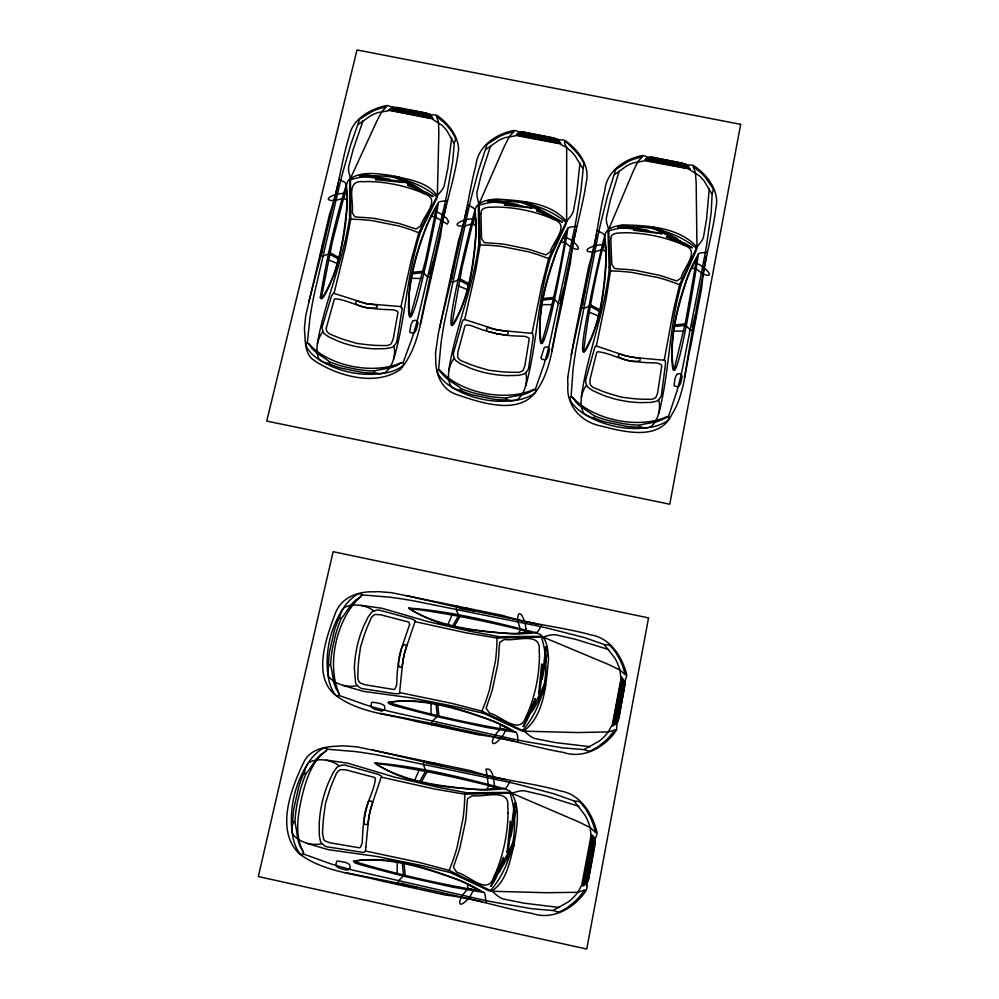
<?xml version="1.0" encoding="UTF-8"?>
<svg xmlns="http://www.w3.org/2000/svg" width="999" height="999" viewBox="0 0 999 999"><rect width="100%" height="100%" fill="white"/><g stroke="black" fill="none" stroke-linecap="round" stroke-linejoin="round"><path stroke-width="1.5" d="M582.679 168.319L574.85 155.507A52.398 49.451 3.5 0 0 570.054 150.412C564.385 146.865 560.576 134.89 571.216 146.89A77.373 73.164 2.6 0 1 575.349 151.024L580.069 156.718L583.616 162.912A3.759 3.534 6.1 0 1 583.803 163.749L583.666 165.472A23.651 22.228 4.9 0 1 583.416 166.658L580.993 190.247L576.56 217.395A419.031 389.26 -17.3 0 1 574.3 229.545L549.912 342.307A432.005 404.533 -22.1 0 1 543.918 364.71L535.352 389.36L528.808 392.532A66.021 63.624 2.7 0 1 523.963 394.343C520.754 395.879 494.068 397.964 511.863 400.649M571.103 396.64L572.939 370.592A452.659 419.393 34.5 0 1 576.248 347.627L598.276 234.29A438.274 403.309 29.9 0 1 600.986 222.228L607.629 195.492L614.71 172.802A23.751 22.303 9.7 0 1 614.934 171.616L615.496 169.967A3.771 3.534 8.5 0 1 615.996 169.268L628.346 161.401A77.972 73.589 12.5 0 1 633.816 159.141L642.494 156.643L638.024 161.413L633.354 170.929L608.541 229.782M430.969 714.023L431.118 703.696M709.278 188.586L706.568 219.006L703.446 237.375A26.136 24.638 13.4 0 1 701.186 241.746L697.052 246.828L679.607 284.727L673.164 311.75L664.31 359.827M359.503 175.649L360.239 174.975M397.09 873.338L397.29 862.574M603.284 244.118L603.121 245.841A32.667 31.019 6.9 0 1 602.347 249.338L601.41 249.812A11.164 10.589 8.7 0 1 599.65 250.349C588.061 254.52 579.62 249.7 596.927 245.255A45.504 43.419 10.6 0 1 599.737 244.917L600.948 244.817A4.958 4.708 8.9 0 0 603.296 244.118A4.308 4.083 9 0 0 605.019 242.282L605.694 251.136L604.582 250.899A4.433 4.208 9.5 0 1 603.396 250.262L602.572 249.35M454.308 143.094L452.697 161.526L447.302 191.82A419.355 384.29 -21.1 0 1 444.842 203.871L418.531 315.771A432.692 398.963 -25.4 0 1 412.162 338.012L403.184 362.462M455.444 389.135C472.752 393.618 449.375 381.368 446.978 378.658A65.996 63.586 1.6 0 1 443.306 375.124L438.586 369.63L440.946 343.843A446.366 419.992 30.6 0 1 444.655 321.054L468.618 208.591A432.642 403.521 25.5 0 1 471.54 196.616L478.633 170.08L486.088 147.565A23.601 22.178 1.7 0 1 486.338 146.378L486.925 144.755A3.746 3.509 0.5 0 1 487.437 144.056L499.875 136.239A77.422 73.214 3.7 0 1 505.357 134.003L514.048 131.531L509.552 136.201L504.682 145.704L478.921 204.108A45.442 43.069 3.1 0 0 478.359 206.581L478.833 240.846A8.317 7.905 0.7 0 0 480.094 244.942L475.387 272.153L464.66 319.543L463.211 319.942L462.262 321.965L453.459 353.084A11.301 10.927 -1.2 0 0 453.496 355.619L454.358 358.491A9.228 8.916 -1.4 0 0 455.794 360.602L460.252 363.661L469.78 367.969A110.002 105.07 2.7 0 0 483.129 372.227A107.068 102.298 2.7 0 0 493.406 374.313A110.002 105.07 2.7 0 0 507.405 375.624L517.944 375.387L523.314 374.313A9.241 8.941 5.2 0 0 525.499 372.939L527.484 370.641A11.326 10.964 4.9 0 0 528.558 368.319L533.229 336.938L532.704 333.416L497.527 330.157L464.76 319.555M581.256 397.402C587.15 353.796 605.069 312.387 609.303 268.182M591.858 853.745L591.62 852.434L590.784 853.508A7.592 7.318 75.4 0 0 590.347 856.268A1.386 1.336 76 0 1 590.734 855.856M408.966 299.663L409.652 315.11M579.944 163.224L576.698 193.406L573.264 211.638A25.937 24.525 4.7 0 1 570.928 215.971L566.72 221.016L548.663 258.629L541.783 285.439L532.092 333.154M682.429 281.406L696.515 249.8A45.742 43.257 12.2 0 0 696.952 247.427L696.178 183.242L695.429 172.64L693.131 166.621L700.212 172.128A77.897 73.551 11.4 0 1 704.445 176.299L712.961 188.274A3.784 3.546 13.8 0 1 713.161 189.123L713.061 190.859A23.826 22.328 12.7 0 1 712.824 192.045L711.738 193.669L704.02 180.819A52.772 49.7 12 0 0 699.113 175.674L689.597 169.655M408.616 299.001C410.289 272.115 418.169 245.679 428.621 220.954A178.197 170.192 9.7 0 1 438.311 202.909C438.573 205.132 407.23 364.722 408.516 302.772C409.977 276.923 416.995 251.361 426.311 227.21A78.759 75.062 1.7 0 1 427.747 223.801A183.978 175.724 10.2 0 1 436.913 206.006L425.586 260.19L410.639 315.459M473.439 218.344L473.289 219.718A32.53 30.844 -2.7 0 1 472.49 223.202L471.466 223.988A11.101 10.527 -0.9 0 1 469.705 224.525C458.004 228.684 449.762 223.951 467.082 219.468A45.217 43.157 -0.3 0 1 469.88 219.131L471.103 219.031A4.933 4.67 -0.6 0 0 473.439 218.344A4.283 4.058 -0.6 0 0 475.187 216.521L475.711 225.299L474.6 225.075A4.408 4.183 -0.2 0 1 473.426 224.438L472.577 223.389M621.965 695.067L621.565 693.044L620.317 695.316A10.152 9.903 58.9 0 0 620.004 697.539L619.767 698.663M307.292 342.957L310.027 317.307A440.646 420.142 24 0 1 314.136 294.693L340.01 183.092A427.672 403.196 19.2 0 1 343.132 171.216L350.661 144.88L358.504 122.527A23.514 21.99 -5.7 0 1 358.766 121.354L359.378 119.743A3.734 3.484 -6.7 0 1 359.902 119.043L372.427 111.289A77.085 72.652 -4.9 0 1 377.922 109.066L386.613 106.606L382.018 111.301L377.035 120.679L350.337 178.646M330.607 664.747L331.031 659.053A163.486 161.913 79.7 0 1 332.53 648.014L335.552 634.702A163.674 162.013 80.6 0 1 338.973 624.138L341.034 618.843M448.751 370.442C455.469 327.123 473.926 286.164 478.996 242.208M294.905 821.952L295.367 816.021A170.267 165.285 -89.6 0 1 296.94 804.507L300.087 790.646A170.467 165.384 -89.5 0 1 303.634 779.645L305.756 774.138M328.446 664.285L328.846 657.954A99.688 98.739 -73.4 0 1 329.645 651.223L334.34 630.631A99.525 98.651 -72.3 0 1 336.526 624.25L338.886 618.393M451.648 138.062L447.877 168.019L444.13 186.101A25.812 24.338 -3.9 0 1 441.733 190.409L437.45 195.417L418.793 232.742L411.451 259.353L400.949 306.693M292.695 821.465L293.144 814.859A103.846 100.774 -81.1 0 1 293.993 807.854L298.863 786.413A103.659 100.674 -81 0 1 301.124 779.757L303.571 773.663M566.645 221.491L566.683 150.037L566.445 147.402L560.689 144.443M344.63 192.77L344.455 194.143A32.455 30.544 -10.7 0 1 343.606 197.59L342.57 198.376A11.064 10.427 -9.2 0 1 340.796 198.913C329.033 203.034 321.004 198.314 338.286 193.893A45.08 42.757 -9.8 0 1 341.084 193.556L342.295 193.456A4.92 4.633 -9 0 0 344.63 192.77A4.271 4.021 -8.9 0 0 346.416 190.959L346.765 199.675L345.666 199.45A4.396 4.146 -8.8 0 1 344.518 198.813L343.681 197.777M488.074 201.099L488.923 200.399M317.32 343.706C324.75 300.649 343.906 260.165 349.737 216.458M415.984 886.85L401.211 883.303L404.345 885.239A43.456 42.095 -84.6 0 0 408.329 886.313A52.647 51.061 -84.7 0 0 412.362 887.062L415.984 886.85L482.03 901.66M437.362 195.879L438.861 132.805L438.499 122.353L436.388 116.346L443.256 121.853A77.06 72.565 -5.8 0 1 447.302 125.949L451.898 131.606L455.307 137.75A3.734 3.509 -1.8 0 1 455.482 138.586L455.319 140.297A23.539 22.065 -2.9 0 1 455.044 141.471L453.908 143.069L446.715 130.407A52.173 49.063 -4.7 0 0 442.045 125.337L432.829 119.418M583.703 350.412C588.199 312.987 595.604 275.874 604.732 239.31A182.68 174.163 -4.4 0 1 605.856 259.253A78.796 75.125 3.9 0 1 605.794 262.937C603.621 292.794 600.249 324.188 584.765 350.474A4.733 4.558 10.8 0 1 583.878 351.648M541.47 679.283L539.922 690.684L538.636 693.843L541.695 663.885L542.307 667.394A50.4 49.95 78.8 0 1 542.095 673.151L541.47 679.52L542.332 678.796A19.568 19.343 70.2 0 0 542.432 678.059L547.04 654.457A14.873 14.71 62.1 0 0 547.14 650.212L546.79 647.389M510.027 837.199L508.391 849.075L507.08 852.372M541.52 678.845L541.908 674.887M510.077 836.737L510.664 830.818A52.485 50.986 -89.6 0 0 510.914 824.812L510.339 821.166L507.055 852.372M452.023 323.813L462.062 267.482L474.962 213.561A182.33 172.365 -12.9 0 1 475.724 233.354A78.471 74.513 -6 0 1 475.586 237.013C472.889 266.733 468.906 297.914 453.084 323.876M532.067 207.967L518.543 205.382M393.943 176.973L424.787 191.708A112.275 107.355 -8.7 0 1 427.01 192.732L432.892 196.428M612.724 725.286L621.628 678.046L622.052 678.596M321.428 297.44L332.43 241.546L346.228 188.024A182.33 170.28 -18.8 0 1 346.641 207.667A78.347 73.726 -13.7 0 1 346.428 211.301C343.169 240.871 338.636 271.865 322.465 297.502A4.695 4.483 -13.4 0 1 321.553 298.651A2.747 2.622 -13 0 1 321.466 297.44M566.396 231.706C560.377 268.856 552.572 305.856 541.97 341.983A2.76 2.66 6.6 0 1 541.371 343.057A4.72 4.545 7.3 0 1 541.021 341.633C537.025 311.438 546.478 281.293 556.118 253.047A79.296 75.474 12.2 0 1 557.492 249.625A185.714 176.236 19.9 0 1 566.383 231.693M684.365 377.847L692.944 327.372L694.13 324.538A39.436 37.625 15.3 0 0 694.979 320.966A47.852 45.679 14.6 0 0 695.529 317.357L696.178 309.553L706.468 255.719M518.081 741.882L517.532 735.664M485.889 902.422L485.352 895.941A29.158 28.047 -89.7 0 0 484.315 892.731L484.203 892.469M697.002 247.178C679.32 227.31 648.014 225.462 622.901 224.9C615.684 225.874 605.756 227.859 604.507 236.538M551.735 351.024L561.188 300.949L562.412 298.127A39.123 37.45 4.2 0 0 563.311 294.593A47.502 45.454 3.4 0 0 563.936 291.009L564.722 283.254L575.936 229.832M515.821 811.338L511.001 835.938A20.355 19.755 86.3 0 1 510.914 836.687L510.027 837.449L514.522 803.196M652.472 228.084L680.469 241.458L677.697 239.498M420.179 324.425L430.494 274.737L431.768 271.94A38.961 37.15 -6.7 0 0 432.729 268.419A47.315 45.08 -7.2 0 0 433.404 264.872L433.104 261.688L429.832 274.238L430.581 274.663M441.346 765.996L438.161 764.347A52.373 50.937 -84.7 0 0 434.253 763.361A43.032 41.883 -84.6 0 0 430.244 762.674L426.66 763.111L506.53 779.807M596.653 233.941L584.952 292.07L583.578 294.942A47.79 45.654 13.1 0 0 582.729 298.476A39.336 37.587 12.5 0 0 582.167 302.098L582.617 305.319L584.927 292.07M522.689 202.422L525.462 203.784M583.541 884.54L592.532 836.887M612.774 725.249L613.711 724.712L622.077 678.621M584.715 883.778L593.331 837.999M614.835 723.938L623.114 680.007A27.535 26.961 61.1 0 0 622.627 679.345L622.34 678.97M583.191 884.802L583.766 884.465A24.476 23.601 78.1 0 0 585.039 883.678L588.161 870.616M591.708 851.585L590.434 853.958A10.539 10.152 75.2 0 0 590.097 856.268L589.847 857.429A10.727 10.327 75.4 0 0 589.285 861.013L589.048 861.662A11.289 10.877 75.6 0 0 588.523 864.497L588.249 865.908A10.977 10.552 75.9 0 0 587.799 867.956L588.111 870.691L589.547 867.669A9.99 9.628 77.4 0 0 589.722 865.509L589.81 865.296A10.652 10.277 77.2 0 0 590.509 861.987L590.784 860.614A10.602 10.227 77 0 0 591.133 859.215A9.865 9.515 76.9 0 0 591.233 858.528A13.524 13.049 77.2 0 0 591.321 857.342L591.321 857.005A10.252 9.903 76.7 0 0 592.082 853.695L591.708 851.585L594.068 839.247L593.294 837.936A28.596 27.61 77.9 0 0 592.844 837.312L591.833 836.013L582.754 885.052M613.711 724.712L613.91 724.6A23.564 23.052 62.2 0 0 615.147 723.85L618.169 711.3L617.794 708.753A10.564 10.302 60.6 0 1 618.231 706.793L618.493 705.444A10.877 10.614 60 0 1 619.005 702.722L619.23 702.097A10.327 10.077 59.5 0 1 619.792 698.663M621.603 693.044L623.838 681.206M587.924 877.159L593.893 845.491A24.126 23.327 77.3 0 0 594.143 840.159M623.676 687.2L617.956 717.594A23.339 22.827 64 0 1 616.308 722.452L616.146 722.876M421.228 190.06L417.632 187.188L401.461 178.284A14.723 13.899 -5.7 0 0 397.54 176.823L395.854 176.473A15.135 14.286 -5.8 0 0 394.942 176.299L394.031 176.661M467.02 208.242L454.32 265.921L452.909 268.781A47.465 45.405 1.8 0 0 451.998 272.277A39.073 37.375 1.1 0 0 451.361 275.874L451.76 279.083L454.42 265.934M511.888 845.004L513.449 841.882M634.053 230.319L662 233.716L648.363 231.056M397.789 884.577L398.751 880.506L402.26 877.06A6.593 6.356 -83.2 0 0 403.509 874.899L402.322 863.248M424.1 760.614L423.351 764.597L425.137 769.08A6.419 6.281 -82.4 0 1 425.412 771.49L419.692 781.38M431.705 724.799L432.629 720.891L436.051 717.594M456.955 605.794L456.243 609.627L458.017 613.923A6.169 6.156 -62.1 0 1 458.291 616.246L452.722 625.736M582.192 305.157L571.141 354.957M338.424 182.755L324.737 239.985L323.289 242.819A47.303 45.005 -8.5 0 0 322.315 246.303A38.949 37.05 -9.1 0 0 321.628 249.862L321.89 253.047L324.725 239.985M433.354 261.726L446.453 204.171M543.718 686.613L538.648 698.576L539.11 699.537M512.287 844.842L507.055 857.304L507.529 858.303M596.328 346.116L606.231 298.351L610.464 270.941L608.653 229.32L606.755 223.052A26.049 24.6 10.4 0 1 606.318 218.169L610.339 200.037L619.268 170.941M655.094 229.395L655.444 227.834L654.382 227.585A15.31 14.486 12.2 0 0 653.458 227.41L652.534 227.847M451.336 278.908L439.435 328.321M375.524 179.558L378.771 179.083A47.04 44.593 -7.2 0 1 384.103 179.308L397.952 180.931L403.184 182.467L375.512 179.595M609.115 266.795L608.016 232.268A45.804 43.319 12.3 0 1 608.503 229.907L608.653 229.32M544.992 687.649L545.417 685.826A16.371 16.159 69.8 0 0 545.616 684.839L545.104 683.84M513.586 845.916L514.023 844.03A17.033 16.521 85.6 0 0 514.223 842.994L513.723 841.945M525.262 203.721L526.286 202.322A14.785 14.011 3.1 0 1 530.257 203.746L553.946 217.27A112.675 108.292 2.9 0 1 556.193 218.306L562.162 222.04M438.124 725.449A41.708 41.246 -84.4 0 0 442.033 726.473A50.537 50.05 -84.6 0 0 445.979 727.185L449.538 726.91L435.04 723.588L438.124 725.449M681.73 282.605C668.93 325.249 669.929 370.479 658.89 413.199M321.541 252.884L308.803 301.91M510.302 780.706L507.38 786.238A28.172 27.56 86.2 0 1 505.232 788.686L503.633 788.398M478.883 204.233L477.26 197.44A25.887 24.463 1.5 0 1 476.91 192.582L481.243 174.6L490.671 145.717M541.52 625.049L538.673 630.357A27.123 26.936 48.8 0 1 536.575 632.704L535.014 632.429M550.824 256.531C537.337 298.751 537.474 343.781 525.736 386.101M396.491 178.259L396.89 176.711M334.078 293.194L345.617 246.166L350.786 219.181L350.474 178.197L348.813 172.028A25.787 24.263 -6.7 0 1 348.551 167.208L353.196 149.35L363.087 120.692M420.979 230.657C406.818 272.465 406.106 317.295 393.681 359.24M421.715 229.47L436.813 198.351A45.23 42.695 -5.8 0 0 437.337 196.004C427.522 181.194 406.268 179.021 390.147 175.362C377.322 173.639 361.463 171.004 350.312 178.771A45.255 42.72 -5.7 0 0 349.737 181.094L349.6 215.11A8.292 7.842 -8.5 0 0 350.774 219.168L358.966 219.468A203.234 197.078 -17.1 0 1 372.315 220.679L398.464 225.886A203.234 197.015 -17.4 0 1 411.188 229.87L418.793 232.742A8.292 7.867 -4.7 0 0 421.64 229.445M522.752 202.185L523.676 201.748A15.197 14.398 3 0 1 524.6 201.935L525.699 202.185M474.775 210.814C476.535 201.111 488.374 199.75 496.366 199.038C520.042 200.687 550.736 201.923 566.62 221.616A45.417 43.032 3 0 1 566.133 223.976L551.535 255.332A8.329 7.93 5.1 0 1 548.688 258.604L540.983 255.744A203.609 199.151 0 0 0 528.109 251.723L501.748 246.466A203.634 199.188 0.6 0 0 488.324 245.242L480.094 244.955L479.033 203.659M589.035 868.743L588.211 869.829L587.974 868.306A7.63 7.343 76.2 0 1 588.561 865.783L589.085 866.383A1.411 1.361 76.7 0 0 589.447 865.983A7.318 7.043 77.2 0 1 588.985 868.73M619.018 709.515L618.206 710.564L617.969 709.09A7.343 7.168 60.8 0 1 618.531 706.68L619.043 707.242A1.361 1.324 60.9 0 0 619.405 706.855A7.043 6.881 61.5 0 1 618.955 709.49M346.104 185.302L348.289 180.419L350.474 178.197M696.428 262.612L695.941 264.273A33.004 31.156 17.7 0 0 695.329 267.807L696.016 268.606A11.239 10.627 16 0 0 697.452 269.792C706.705 278.134 716.395 277.11 701.922 266.109A45.729 43.506 16.2 0 0 699.437 264.71L698.338 264.161A4.995 4.72 15.7 0 1 696.428 262.612A4.333 4.096 15.7 0 1 695.516 260.24L691.533 268.194L692.669 268.406A4.458 4.221 15.5 0 0 694.005 268.269L695.217 267.632M349.7 868.268L349.912 867.631A3.959 3.809 -78 0 0 349.213 864.247L345.479 862.337L337.35 860.963A2.16 2.085 -77.1 0 0 336.651 861.425L335.764 864.947A3.309 3.184 -77.2 0 0 336.338 866.283L338.936 868.006A56.743 55.007 -76.4 0 0 343.032 869.205L346.216 869.954A3.159 3.047 -78.1 0 0 349.762 868.306M384.515 709.178L384.715 708.566A3.796 3.734 -70.3 0 0 384.016 705.331L380.357 703.496L372.377 702.172A2.073 2.035 -68.6 0 0 371.69 702.622L370.841 706.006A3.184 3.122 -68.9 0 0 371.416 707.292L373.963 708.928A54.52 53.859 -62.5 0 0 377.972 710.077L381.106 710.801M500.499 869.804C499.662 873.588 495.866 875.062 500.387 868.044L511.888 845.017M645.217 427.859C627.322 425.149 653.97 423.064 657.267 421.503A66.533 63.924 16 0 0 662.1 419.68L668.493 416.521L676.773 391.645A431.68 409.852 -16.7 0 0 682.392 369.056L704.819 255.419A419.155 393.906 -11.8 0 0 706.867 243.182L711.201 212.412L712.15 193.706M565.821 236.676L565.384 238.012A32.742 31.094 8.8 0 0 564.685 241.521L565.309 242.632A11.151 10.577 6.9 0 0 566.708 243.806C575.761 252.085 585.451 251.074 571.228 240.147A45.367 43.332 5.8 0 0 568.781 238.761L567.694 238.212A4.945 4.695 6.7 0 1 565.821 236.688A4.296 4.083 6.6 0 1 564.959 234.328L560.851 242.22L561.962 242.432A4.421 4.196 6.2 0 0 563.311 242.295L564.522 241.658M500.911 866.707L499.488 870.054M532.667 707.604L531.268 710.826M414.897 779.919L419.006 770.266M448.014 624.338L451.998 615.072M499.3 870.479L496.466 876.935A124.138 120.404 -80.4 0 1 495.279 879.457L490.996 886.175M449.488 727.11L514.298 741.158M530.556 712.449L528.346 717.419A119.181 117.969 -71.9 0 1 527.197 719.842L523.513 726.535M586.051 882.666L586.251 882.242A24.251 23.377 79.1 0 0 587.974 877.172M616.858 723.226L618.731 717.757L624.45 687.362L624.687 681.593M305.719 767.269C300.474 785.913 314.335 760.639 317.257 758.179A72.265 70.155 -77.3 0 1 321.178 754.22C331.243 748.863 326.286 745.054 319.205 750.848A46.054 44.743 -73.5 0 0 305.831 767.319M578.009 892.269L585.039 889.834L578.596 897.776A86.888 84.241 83.1 0 1 573.788 902.447L567.145 907.766L559.902 911.725A4.321 4.146 80.8 0 1 558.928 911.912L556.893 911.725A27.048 26.024 79.9 0 1 555.506 911.413L553.508 910.251L568.506 901.785A59.241 57.28 81.8 0 0 574.437 896.378L577.934 892.294L581.343 885.738M340.971 612.25C335.889 630.194 349.413 605.831 352.235 603.508A69.431 68.694 -62.7 0 1 356.056 599.712C365.909 594.542 360.901 590.946 354.108 596.478A44.306 43.769 -53.8 0 0 341.071 612.3M611.538 725.823L608.216 732.117L604.82 736.038A56.98 55.994 65.7 0 1 599.013 741.233L584.365 749.362L586.326 750.474A26.011 25.437 66.1 0 0 587.687 750.773L589.672 750.948A4.146 4.046 68.8 0 0 590.634 750.761L597.714 746.977L604.208 741.857A83.579 82.38 65.1 0 0 608.891 737.374L615.172 729.757L609.815 731.605M536.713 210.739L557.717 219.942A236.014 230.319 -2.7 0 1 562.15 222.053M421.628 781.368L427.085 771.84M454.62 625.736L459.927 616.57M407.754 185.215L428.509 194.355A235.677 227.772 -17.9 0 1 432.879 196.441M321.928 843.556C312.974 846.315 298.514 842.269 292.907 834.252A15.46 14.91 -72.4 0 1 292.145 831.967L292.02 831.455M661.113 160.077A9.078 8.504 10.7 0 1 664.06 160.777L664.347 160.777A11.963 11.201 11 0 1 665.396 160.864A8.716 8.167 10.9 0 1 666.008 160.964A9.366 8.779 11 0 1 667.245 161.289L668.468 161.526A9.416 8.816 11.2 0 1 671.39 162.175L671.59 162.25A8.816 8.254 11.4 0 1 673.488 162.437L676.186 163.686L673.788 163.936A9.64 9.016 11.1 0 1 671.977 163.511L670.229 163.224A10.102 9.441 10.9 0 1 668.219 162.787L667.644 162.562A9.441 8.816 10.7 0 1 664.472 162.025L663.436 161.813A9.291 8.679 10.5 0 1 661.388 161.488L659.253 160.377L661.113 160.065M357.192 685.476C348.389 688.111 334.34 684.303 328.708 676.56A14.86 14.585 -59.1 0 1 327.947 674.375L327.834 673.888M519.792 133.067L532.517 134.927A9.016 8.454 3 0 1 535.439 135.614L535.726 135.627A11.901 11.164 3.2 0 1 536.763 135.714A8.641 8.104 3.2 0 1 537.375 135.814A9.303 8.729 3.2 0 1 538.598 136.126L539.81 136.364A9.353 8.766 3.5 0 1 542.719 137.013L542.907 137.088A8.766 8.217 3.7 0 1 544.53 137.213A9.965 9.353 3.7 0 1 545.879 137.537L547.452 138.511L545.067 138.761A9.578 8.966 3.7 0 1 543.269 138.349L541.533 138.049A10.04 9.391 3.5 0 1 539.535 137.612M530.656 135.227L532.754 136.351A9.216 8.629 3.1 0 0 534.802 136.651L535.814 136.888A9.378 8.779 3.3 0 0 538.973 137.4L539.535 137.612M419.755 113.536L417.37 113.786A9.54 8.904 -3.5 0 1 415.596 113.374L413.873 113.087A9.99 9.328 -3.7 0 1 411.888 112.65L411.326 112.437A9.328 8.704 -3.9 0 1 408.204 111.9L407.18 111.688A9.178 8.566 -4.1 0 1 405.157 111.376L403.097 110.277L404.945 109.977A8.966 8.392 -4.4 0 1 407.842 110.664L408.116 110.677A11.851 11.076 -4.2 0 1 409.153 110.764A8.604 8.042 -4.2 0 1 409.765 110.864A9.266 8.666 -4.2 0 1 410.976 111.176L412.175 111.413A9.303 8.704 -4 0 1 415.06 112.05L415.247 112.125A8.729 8.154 -3.8 0 1 416.858 112.25A9.915 9.278 -3.8 0 1 418.194 112.562L431.044 116.284A21.391 20.017 -4 0 1 431.718 117.358L432.33 118.394L389.435 110.002M616.77 723.426L612.037 726.261L621.353 676.885L624.687 681.568M541.957 674.537L542.832 673.376L545.741 646.628M307.242 764.472L307.567 764.073A15.247 14.81 -69.7 0 1 309.228 762.362C317.657 757.554 332.267 759.814 339.235 765.971M342.445 609.565L342.769 609.178A14.685 14.461 -48.8 0 1 344.38 607.529C352.684 602.921 366.87 605.057 373.801 610.988M490.546 890.559C512.637 864.997 520.467 825.274 510.052 793.169M522.602 730.494C544.055 706.131 551.685 667.769 541.321 637.012M306.918 765.047C294.955 784.078 289.41 808.466 291.97 830.793M342.12 610.114C330.519 628.321 325.15 651.81 327.784 673.239M469.505 792.806L508.479 792.369A51.024 49.463 85.4 0 1 511.163 792.956L579.045 822.065L590.172 827.584L595.791 832.754L592.744 822.914A87.288 84.453 83.9 0 0 590.034 816.707L585.889 809.202L580.719 802.684A4.208 4.083 74.7 0 0 579.907 802.11L577.996 801.448A26.661 25.824 76.5 0 0 576.623 801.161L574.388 801.373L584.977 815.122A59.078 57.205 81.3 0 1 588.448 822.452L590.172 827.584L590.933 834.939M434.89 215.909L433.666 216.533A4.396 4.171 -3.3 0 1 432.33 216.671L431.218 216.458L435.464 208.629A4.283 4.058 -2.8 0 0 436.301 210.939M542.544 636.838L609.04 664.722L619.967 670.017L625.424 674.874L622.464 665.521A83.916 82.605 68.8 0 0 619.792 659.565L615.696 652.359L610.614 646.116A4.058 3.984 52.7 0 0 609.815 645.554L607.941 644.929A25.699 25.2 56.8 0 0 606.593 644.655L604.407 644.855L614.835 658.054A56.856 55.907 63.7 0 1 618.256 665.084L619.967 670.017L620.741 677.072M459.627 607.779L459.89 608.603L473.851 611.026L470.754 609.378A50.275 49.913 -84.6 0 0 466.92 608.428A41.296 41.059 -84.1 0 0 462.987 607.779L459.627 607.779L406.143 595.529M676.748 374.538L675.099 377.934L674.063 385.377A1.973 1.898 20.5 0 0 674.5 386.001L677.722 386.763A3.022 2.897 20.5 0 0 678.92 386.213L680.419 383.816A52.198 50.212 16.1 0 0 681.393 380.07L681.98 377.16A2.885 2.76 20.1 0 0 680.394 373.951L679.782 373.826A3.609 3.459 20.2 0 0 676.735 374.513M379.595 373.564A42.245 40.634 -9.7 0 0 398.688 368.556C406.318 364.785 405.094 359.178 396.628 365.609A65.797 63.062 -9.6 0 1 391.77 367.407C388.636 368.931 361.913 370.991 379.608 373.663M633.416 227.447L632.742 228.059L620.604 227.148M503.733 201.786L503.046 202.397L490.971 201.498M412.749 321.166L410.989 324.525L409.702 331.843A1.948 1.873 -6.5 0 0 410.114 332.467L413.274 333.204A2.985 2.872 -6.4 0 0 414.485 332.667L416.046 330.307A51.623 49.513 -10.2 0 0 417.145 326.623L417.844 323.751A2.847 2.735 -6 0 0 416.383 320.592M326.735 750.411C311.338 761.375 305.744 780.756 301.561 798.238C297.764 815.958 294.418 836.051 303.696 852.709M375.087 176.336L362.4 176.061M361.476 596.053C336.713 617.045 325.886 664.722 339.373 694.28M500.524 869.779L511.963 850.386A16.583 16.071 85.6 0 0 513.636 845.928M648.488 158.154L647.14 158.853A25.325 23.751 11.1 0 0 646.603 159.228L645.729 159.865M519.98 133.017L518.631 133.716A25.162 23.626 3.2 0 0 518.081 134.091L517.07 134.815M392.495 108.092L391.133 108.779A25.05 23.452 -4.4 0 0 390.584 109.153L389.485 109.927M692.906 327.397L692.27 326.86L695.366 314.173M561.138 300.974L560.514 300.437L563.761 287.812M520.954 630.082L519.805 630.981A4.695 4.645 57.8 0 0 519.093 632.217L518.856 633.403L528.646 632.842A4.558 4.52 54.4 0 1 526.635 630.981A5.257 5.207 54.2 0 1 525.799 628.521M667.407 416.396C639.085 429.645 593.194 420.192 572.24 397.028M667.282 233.329L666.408 233.729L657.255 229.57M534.153 389.273C506.056 402.335 460.414 393.244 439.772 370.067M537.337 207.617L536.451 208.017L525.349 203.446M408.429 182.13L407.555 182.517L396.578 177.984M401.998 362.387C374.138 375.237 328.721 366.521 308.391 343.331M698.264 253.808L698.488 253.709A25.974 24.575 16.9 0 1 701.31 252.809L707.017 252.335M567.807 227.947L568.031 227.847A25.749 24.488 7.6 0 1 570.854 226.96L576.548 226.486M590.746 855.868L591.258 856.455A7.293 7.043 76.5 0 0 591.808 853.745M438.399 202.285L438.636 202.198A25.612 24.326 -2.3 0 1 441.458 201.311L447.127 200.836M426.885 762.637L372.302 749.899M457.23 280.407L453.109 282.043L449.45 281.393M489.298 785.938L488.111 786.875A4.87 4.758 85.6 0 0 487.387 788.161L487.137 789.397L488.411 789.335M647.564 427.697C626.897 430.569 604.133 425.899 586.226 415.184M514.198 400.487C493.706 403.334 471.103 398.763 453.371 388.087M608.853 731.917L577.385 732.542L523.676 731.168M381.93 373.514C361.613 376.323 339.161 371.865 321.603 361.201M608.716 230.881C637.687 221.853 673.039 228.896 696.39 248.252M479.083 205.207C507.804 196.291 542.957 203.084 566.046 222.427M350.487 179.733C378.971 170.941 413.923 177.485 436.738 196.815M668.493 416.521C671.39 417.719 666.221 422.077 664.285 422.664A42.757 41.171 18.2 0 1 645.217 427.747M381.618 777.197L434.253 788.96L464.847 794.205L511.825 793.131L518.931 791.171A28.983 28.147 81.9 0 1 524.5 790.796L545.229 795.666L578.833 806.305M415.397 621.74L467.033 633.016L497.027 638.024L543.056 636.975L550.024 635.089A27.885 27.51 60.8 0 1 555.469 634.727L575.811 639.385L608.778 649.587M648.189 427.634L648.651 427.51A14.261 13.774 20.2 0 0 650.736 426.748C657.979 421.391 661.326 407.992 658.566 399.8M514.81 400.424L515.284 400.312A14.136 13.711 4.7 0 0 517.37 399.55C524.637 394.268 528.246 381.031 525.661 372.814M382.542 373.451L383.017 373.326A14.086 13.599 -10.6 0 0 385.102 372.577C392.395 367.37 396.278 354.283 393.831 346.041M392.482 107.417L388.324 110.215L433.216 118.993L430.669 114.885M618.119 711.375L619.505 708.478A9.615 9.403 61.7 0 0 619.68 706.405L619.755 706.206A10.265 10.027 61.1 0 0 620.429 703.021L620.691 701.71A10.215 9.978 60.5 0 0 621.028 700.374A9.503 9.291 60.5 0 0 621.128 699.7A13.024 12.737 60.7 0 0 621.203 698.563L621.203 698.251A9.878 9.665 59.8 0 0 621.94 695.067M586.588 385.177C580.956 391.72 579.045 405.357 583.678 413.074A14.198 13.761 15 0 0 585.302 414.597L585.689 414.885M323.039 331.668C317.307 337.999 314.81 351.361 319.156 359.128A14.073 13.536 -14.7 0 0 320.716 360.627L321.079 360.914M454.27 358.316C448.588 364.747 446.378 378.246 450.861 385.989A14.111 13.674 -1.6 0 0 452.46 387.5L452.834 387.787M535.427 389.335C537.774 391.171 532.879 394.692 530.931 395.504A42.408 40.996 4 0 1 511.85 400.537M362.2 174.788L362.387 176.361L389.985 179.907M491.108 201.786L488.099 201.423M514.01 806.418L515.809 806.181L515.584 803.983A1.324 1.286 82.7 0 0 515.521 803.608L514.797 803.171M617.694 226.985L648.588 231.069L647.889 230.294A18.332 17.37 12 0 0 647.215 230.195L625.012 225.886A13.974 13.237 10.4 0 0 621.041 225.762M545.254 649.737L547.027 649.5M620.616 227.447L620.367 225.861M356.019 860.776C390.047 856.817 423.776 867.744 455.469 878.858A90.634 86.501 -87.2 0 1 459.378 880.456A216.296 203.309 -85.3 0 1 479.895 890.796C437.999 883.528 396.303 874.275 355.619 861.875M490.909 201.81L490.759 200.225M390.671 701.985C424.001 698.176 457.055 708.628 488.186 719.292A86.938 84.74 -89.4 0 1 492.02 720.828A207.317 199.126 -85.8 0 1 512.162 730.731C471.091 723.788 430.219 714.922 390.272 703.034A2.935 2.885 -71 0 1 389.111 702.397M362.4 176.348L359.528 175.974M412.162 273.913L422.552 272.739A5.882 5.619 -4.8 0 1 424.463 273.851L427.522 276.91L431.143 277.722M542.744 300.112L553.171 298.938A5.907 5.657 6.8 0 1 555.107 300.062L558.241 303.134L561.888 303.958M674.412 326.536L684.864 325.349A5.957 5.682 17.8 0 1 686.825 326.486M543.468 298.526L553.508 297.452M675.112 324.937L685.177 323.851M412.899 272.327L422.914 271.266M621.041 225.799L617.669 226.736M360.814 174.925L362.874 174.725A13.849 13.049 -7.6 0 1 366.808 174.813L388.648 179.058A18.132 17.133 -6.3 0 1 389.323 179.146L389.985 179.882M489.373 200.362L491.433 200.162A13.886 13.162 1 0 1 495.392 200.25L517.407 204.52A18.207 17.27 2.6 0 1 518.081 204.608L518.768 205.357L512.849 204.795M388.486 110.739L377.472 112.7A52.16 49.026 -5.2 0 0 370.966 115.559L358.454 124.313M516.008 135.689L504.97 137.662A52.385 49.426 2.9 0 0 498.489 140.547L486.076 149.363M644.542 160.839L633.491 162.825A52.735 49.688 11.4 0 0 627.035 165.734L614.66 174.475M577.934 892.294L546.453 892.719L491.633 891.258M489.897 789.26L497.14 788.823M392.694 108.079L393.107 108.067A21.204 19.843 -5.1 0 1 397.789 108.329L425.387 113.774A21.166 19.83 -3.6 0 1 429.795 115.26L430.169 115.409M520.179 133.017L520.591 132.992A21.291 20.005 2.5 0 1 525.299 133.254L553.121 138.749A21.266 19.98 4.1 0 1 557.567 140.247L557.954 140.397M648.676 158.142L649.1 158.129A21.429 20.117 10.4 0 1 653.833 158.391L681.88 163.923A21.416 20.08 12 0 1 686.375 165.434L686.775 165.597M392.669 107.405L425.549 113.112L430.494 114.798M634.065 230.27L637.237 230.22A47.552 45.217 12.6 0 1 642.632 230.457M546.016 646.615L546.728 647.027M411.526 278.359L421.128 278.446M542.195 304.595L551.848 304.683M673.938 331.056L683.641 331.144M361.9 594.904L389.46 597.152A509.115 477.26 -82.2 0 1 413.936 600.923L537.45 625.898A503.796 472.465 -89.2 0 1 550.886 628.995L584.577 637.649L604.57 644.605M584.427 749.662L563.124 747.914L528.359 742.045A427.909 410.427 11.5 0 1 514.635 739.385L389.835 711.488A431.343 413.711 1.7 0 1 365.622 704.844L339.26 695.529M327.173 749.213L355.269 751.573A531.718 487.537 -82.7 0 1 380.232 755.506L506.143 781.58A526.173 482.704 -88 0 1 519.842 784.827L554.183 793.855L574.562 801.123M553.571 910.576L531.843 908.74L496.378 902.596A436.463 426.66 17.5 0 1 482.367 899.812L355.12 870.666A439.76 430.169 -1.5 0 1 330.444 863.735L303.584 854.02M373.876 371.029L368.444 370.729A152.397 144.505 -6.9 0 1 357.904 369.53L345.179 366.933A152.397 144.555 -6.6 0 1 335.065 363.923L330.007 362.088M506.056 397.989L500.599 397.689A152.984 145.729 2.7 0 1 489.985 396.478L477.147 393.868A153.009 145.754 3 0 1 466.945 390.821L461.825 388.973M639.348 425.174L633.853 424.875A154.071 146.478 12.9 0 1 623.164 423.651L610.227 421.016A154.108 146.491 13.2 0 1 599.912 417.944L594.742 416.084L579.645 405.681A66.483 63.911 15 0 1 575.886 402.122C570.766 392.957 567.195 397.54 572.752 404.021A42.645 41.146 14.6 0 0 588.374 416.158M373.414 373.052L367.37 372.789A93.894 89.71 -8.7 0 1 360.926 372.165L341.258 368.144A93.881 89.66 -9.1 0 1 335.14 366.208L329.533 364.098M505.631 400.025L499.55 399.762A94.243 90.497 2.7 0 1 493.069 399.125L473.226 395.08A94.206 90.459 2.1 0 1 467.045 393.131L461.388 391.009M638.948 427.235L632.829 426.96A94.942 90.946 14.9 0 1 626.323 426.323L606.306 422.24A94.905 90.921 14.4 0 1 600.062 420.279L594.33 418.131M526.598 630.993L524.687 630.781A34.366 34.078 40.2 0 1 520.816 629.894L520.292 628.908A11.801 11.701 52.6 0 1 519.68 627.035C514.922 614.36 520.279 606.056 525.299 624.25A47.715 47.54 78.9 0 1 525.699 627.235L525.799 628.521M360.939 605.307L382.055 608.291L427.847 621.615L470.641 631.368L500.074 636.863M326.136 760.052L347.664 763.161L394.318 777.072L437.949 787.249L467.957 792.981M590.222 746.715L555.606 742.619L534.865 738.548A28.209 27.735 71.3 0 1 529.932 735.926L524.2 731.256L481.955 711.188L452.222 703.458L399.987 692.644M559.502 907.492L524.188 903.208L503.034 898.95A29.358 28.347 84.4 0 1 498.014 896.228L492.17 891.358L449.15 870.404L418.831 862.349L365.572 851.036M674.088 163.786L675.436 163.599L674.462 162.874M642.632 230.482L643.856 230.594M514.46 204.957L518.131 205.332M644.255 230.632L647.951 231.019M506.293 331.306L507.817 331.506L508.041 332.704A6.231 5.994 2.7 0 1 507.929 333.766L506.805 335.264L496.853 333.703M491.183 201.773L513.036 204.121L514.135 204.907M506.356 331.306L493.119 329.021M375.636 218.619L398.663 223.389A180.369 174.4 -15.4 0 1 409.89 227.023L416.071 229.008L420.042 226.448A9.016 8.554 -4.8 0 0 420.891 225.037C423.938 215.434 441.371 198.938 424.288 193.856A84.353 80.432 -7.5 0 0 419.468 191.658C403.271 185.302 385.851 181.893 368.469 181.556A84.341 80.332 -8.7 0 0 363.112 181.731C345.604 179.67 353.821 201.236 352.322 211.388A9.016 8.529 -8.2 0 0 352.46 212.987L354.92 216.82L359.977 217.295A181.631 175.737 -15 0 1 375.636 218.594M560.177 143.406L516.895 134.927M689.023 168.606L645.504 160.102M532.067 208.017L504.22 205.07L507.48 204.545A47.215 44.967 2.4 0 1 512.849 204.783M380.332 713.311L435.027 724.088M345.417 872.564L401.186 883.828M544.842 683.766L530.107 713.511L533.429 709.59L543.419 691.932A15.934 15.722 70.2 0 0 545.042 687.662M537.824 624.188L473.888 610.826M496.765 333.678L503.983 334.915A124.201 117.745 3 0 0 514.223 335.914L524.999 336.338L528.558 337.787A2.847 2.735 5.3 0 1 529.208 338.923L524.887 365.671L523.226 370.017A5.857 5.669 5.1 0 1 521.878 371.253L518.968 372.352L508.204 372.19A259.703 243.044 2.3 0 1 500.861 371.678L488.911 370.254L477.385 366.908A260.165 243.544 4.6 0 1 470.454 364.523L460.564 360.489L458.354 358.366A5.844 5.644 -1.3 0 1 457.642 356.705L457.904 352.085L464.935 325.936A2.835 2.735 -0.9 0 1 465.984 325.15L469.83 325.199L483.441 330.182L496.765 333.678L486.913 331.243L486.501 329.445A6.219 5.994 1.7 0 1 486.838 328.421L487.662 327.397L492.832 328.971M392.307 108.142L403.097 110.252M547.39 138.461L558.853 141.284A21.479 20.18 3.6 0 1 559.552 142.358L560.127 143.319M648.289 158.204L659.265 160.34M676.123 163.636L687.674 166.471M391.196 108.741L431.131 116.558M518.681 133.679L558.941 141.558M647.202 158.816L687.774 166.746M390.209 109.415L431.793 117.545M517.707 134.353L559.627 142.545M646.228 159.49L688.973 168.481M319.63 255.344L323.251 255.981L327.372 254.37A5.869 5.582 -11.5 0 1 329.595 254.108M580.344 307.655L584.04 308.316L588.136 306.668A5.919 5.669 10.3 0 1 590.359 306.406L599.537 311.513M693.718 330.407L690.034 329.583L686.837 326.461M655.169 229.108L657.23 229.57M543.406 686.538L545.154 686.962M511.963 844.767L513.748 845.204M597.414 230.619L602.484 233.217A25.762 24.488 8.3 0 1 604.732 235.127L604.907 235.302M467.832 204.945L472.827 207.53M339.285 179.47L344.218 182.03A25.549 24.101 -10.1 0 1 346.378 183.916L346.553 184.078M543.056 636.975L542.407 636.813A50.512 49.838 70.1 0 0 540.297 636.338L501.585 636.688A8.841 8.779 69.4 0 0 497.052 638.011L496.74 646.74A211.825 206.743 -50.3 0 1 495.417 661.026L489.622 689.16A211.626 206.593 -49.7 0 1 485.164 702.934L481.968 711.213A8.966 8.854 83.4 0 0 485.664 714.248L520.866 730.581A48.963 48.314 69.5 0 0 523.526 731.143C544.717 715.571 546.041 683.516 548.526 659.228C547.927 650.137 547.327 635.689 536.388 632.891M511.438 793.031C521.066 808.041 516.733 827.946 514.023 844.542C510.089 860.763 506.63 881.855 491.496 891.233A50.937 49.376 85.4 0 1 488.773 890.646L452.884 873.675M484.303 713.536L454.882 706.493L411.388 697.889L363.599 691.383L342.919 685.439M451.523 872.864L421.541 865.509L377.185 856.518L328.446 849.712L307.367 843.518M625.087 355.669L634.353 357.542L665.184 360.302L665.521 363.648L661.413 395.279A11.426 11.001 19.1 0 1 660.364 397.614L658.416 399.937A9.328 8.979 19.3 0 1 656.243 401.311L650.873 402.397L640.284 402.622A110.802 105.607 13.5 0 1 626.198 401.311A107.842 102.822 13.6 0 1 615.834 399.2A110.802 105.607 13.5 0 1 602.347 394.917L592.694 390.572L588.161 387.487A9.278 8.966 13.7 0 1 586.675 385.364L585.764 382.467A11.376 10.989 13.9 0 1 585.676 379.907L595.092 346.341L597.452 346.378L624.787 355.607M536.738 210.702L539.298 211.426M407.779 185.177L410.314 185.901A50.512 47.964 -6.2 0 1 415.809 187.824L421.216 190.135M532.367 136.039L531.381 135.365L532.554 135.127A6.406 6.006 3 0 1 534.952 135.664L534.79 136.438A6.643 6.219 3.1 0 1 532.38 136.014M418.069 112.737L419.006 113.449L417.669 113.636A6.631 6.194 -3.6 0 1 415.484 113.112L415.746 112.412A6.381 5.957 -3.8 0 1 418.044 112.787M505.032 788.873L509.815 791.083L511.825 793.131M416.346 320.654L415.771 320.479A3.559 3.422 -6 0 0 412.737 321.154M506.555 730.044L504.695 729.445A35.739 34.99 84.2 0 0 500.749 728.671L499.862 729.382A12.125 11.913 80.9 0 0 498.551 730.893C489.135 740.796 490.646 751.061 502.672 735.863A48.701 48.039 -89 0 0 504.22 733.216L504.832 732.055A5.382 5.282 80.3 0 1 506.555 730.044A4.67 4.595 80.3 0 1 509.19 729.133L500.312 724.562L500.074 725.774A4.795 4.72 80.8 0 0 500.237 727.235L500.949 728.558M544.842 213.386L547.827 214.635M589.323 312.212L598.276 315.859M458.304 285.901L467.157 289.535M328.359 259.815L337.1 263.411M474.163 890.072L472.265 889.46A37.25 35.727 89.7 0 0 468.256 888.648L467.345 889.385A12.637 12.163 88.5 0 0 465.996 890.958C456.443 901.148 457.729 912.025 470.179 896.14A50.749 49.013 -86.4 0 0 471.778 893.381L472.402 892.169A5.607 5.395 88.4 0 1 474.163 890.072A4.87 4.695 88.4 0 1 476.86 889.135L467.832 884.365L467.582 885.626A4.995 4.82 88.8 0 0 467.732 887.137L468.456 888.523M679.47 241.046L684.14 243.057A113.536 108.816 15.3 0 1 686.413 244.093L692.494 247.852A237.725 231.568 18.2 0 0 687.986 245.742L666.508 236.825L669.318 237.163A51.099 48.589 14 0 1 674.937 239.111L677.946 240.397M549.325 215.285L550.461 215.772L525.486 203.784M558.416 139.86L553.271 138.074L525.437 132.642C523.276 130.669 512.887 134.053 517.594 135.789L561.076 144.006L558.441 139.86M588.324 416.246C589.835 417.07 594.855 419.168 594.792 416.158M323.651 362.25C340.784 366.695 317.832 354.57 315.422 351.86A65.784 62.999 -10.4 0 1 311.825 348.339C307.068 339.323 303.384 343.831 308.654 350.212A42.245 40.522 -12.6 0 0 323.701 362.162M523.488 726.523L523.026 726.285A244.78 239.598 -47.5 0 0 525.349 721.49L535.177 698.601L534.827 701.623A54.296 53.709 84 0 1 532.692 707.617M676.735 238.449L660.114 229.42A14.885 14.086 12.3 0 0 656.093 227.934M590.646 304.895L599.5 309.765M459.752 278.659L468.481 283.479M329.932 252.622L338.524 257.417M468.481 285.214L459.453 280.145A5.882 5.632 -1.6 0 0 457.23 280.432M329.608 254.108L338.499 259.128M376.998 764.622C406.019 782.042 440.746 786.275 473.851 789.235A84.74 83.629 86.1 0 0 477.997 789.41A191.383 190.971 27 0 0 500.499 788.598C459.902 777.934 418.693 769.118 377.085 763.486A2.985 2.91 -75.7 0 0 375.749 763.598A5.095 4.97 -75.6 0 0 377.023 764.585M438.586 369.63C435.739 370.442 438.686 375.449 440.159 377.01A42.358 40.922 -0.2 0 0 455.494 389.048M535.901 135.864L535.789 136.613A6.369 5.957 3.3 0 0 538.498 137.163L538.661 136.388A6.206 5.819 3.2 0 0 535.901 135.876M475.212 209.59L475.037 209.415A25.624 24.326 -1.6 0 0 472.827 207.53M545.379 663.386L544.692 662.637L545.579 649.7M514.085 820.641L513.374 819.867L514.348 806.38M676.748 238.461L677.672 239.485M623.064 679.944L623.9 681.418M688.511 167.745L688.411 167.557A21.628 20.28 11.4 0 0 687.687 166.471M516.396 732.329L516.495 732.579A27.984 27.473 84.5 0 1 517.519 735.664M590.184 857.467L590.671 857.929A1.411 1.361 76.1 0 0 591.046 857.529A7.08 6.831 76.7 0 1 590.446 860.663L589.547 860.476A7.28 7.005 75.7 0 1 590.184 857.354L590.147 857.342M620.067 698.576L620.579 699.138A1.361 1.336 59.7 0 0 620.928 698.751M589.66 864.959L589.148 864.322A1.623 1.561 76.5 0 0 588.761 864.759A7.805 7.517 75.9 0 1 589.348 861.563L589.909 862.187A1.424 1.374 76.4 0 0 590.259 861.762A7.455 7.18 77 0 1 589.635 864.947M436.051 704.332L437.275 715.509A6.319 6.231 -81.2 0 1 436.039 717.569M515.821 806.255L515.896 806.93M437.787 705.119L438.911 715.896M404.096 864.073L405.194 875.286M623.913 681.63L623.938 682.08A23.239 22.777 59.2 0 1 623.726 687.2M327.66 670.791C330.856 652.222 332.567 680.082 334.141 683.516A69.618 68.806 -65.3 0 0 335.989 688.623C342.719 697.452 336.651 698.875 332.779 690.833A44.693 44.018 -62.4 0 1 327.772 670.791M291.858 828.233C295.242 808.915 296.815 837.911 298.414 841.495A72.477 70.267 -77.7 0 0 300.274 846.815C307.105 855.956 300.924 857.542 296.99 849.113A46.503 44.967 -75.2 0 1 291.983 828.233M410.589 315.447A2.747 2.635 -6.5 0 1 410.015 316.521M409.965 316.521A4.695 4.508 -5.9 0 1 409.702 315.11M609.19 266.795A8.367 7.955 10.8 0 0 610.464 270.916L618.731 271.228A205.382 200.037 22 0 1 632.242 272.465L658.828 277.759A205.294 200.012 21.6 0 1 671.827 281.818L679.607 284.727A8.404 7.967 14.9 0 0 682.354 281.368M583.828 351.636A2.772 2.66 11.5 0 1 583.741 350.412M673.826 369.817A2.785 2.672 19.1 0 0 674.362 368.718L685.726 321.191L696.915 257.592A187.937 176.336 26.7 0 0 688.311 275.649A80.082 75.662 20.9 0 0 686.987 279.108C677.734 307.655 668.943 338.087 673.388 368.381A4.758 4.558 19.6 0 0 673.776 369.817M674.088 163.761A6.706 6.269 11.2 0 1 671.865 163.249L672.065 162.512A6.456 6.044 11.3 0 1 674.437 162.924M670.953 163.062A1.424 1.336 11.1 0 1 670.579 162.787L671.103 162.3A6.581 6.156 11.1 0 0 668.281 161.751A1.261 1.174 11 0 1 668.668 162.05L668.119 162.525A6.868 6.419 11 0 0 670.953 163.037M539.298 211.438A50.724 48.352 3.8 0 1 544.855 213.361M452.06 323.826A2.747 2.647 -2.1 0 0 452.135 325.037A4.695 4.52 -2.7 0 0 453.034 323.863M389.123 702.347A5.02 4.945 -71.9 0 1 390.671 702.035M384.578 709.215A3.034 2.985 -70.5 0 1 381.118 710.751M620.179 702.809A7.18 7.005 61 0 1 619.58 705.868L619.143 705.244A1.561 1.523 60.8 0 0 618.731 705.694A7.517 7.33 60.2 0 1 619.28 702.622L619.842 703.221A1.374 1.336 60.3 0 0 620.179 702.809M620.928 698.763A6.818 6.668 60.3 0 1 620.354 701.76L619.48 701.585A7.005 6.843 59.6 0 1 620.092 698.588M469.505 792.894A9.203 8.966 89.1 0 0 464.872 794.193L464.51 803.283A219.83 211.726 -65.8 0 1 463.099 818.156L457.067 847.477A219.605 211.588 -65.5 0 1 452.46 861.825L449.163 870.429A9.353 9.041 -89.4 0 0 452.922 873.601M355.619 861.825A3.059 2.947 -78.6 0 1 354.433 861.2A5.232 5.045 -78.9 0 1 356.019 860.826M497.127 788.835A4.733 4.62 84.3 0 1 495.092 786.875M500.936 866.72A56.568 54.82 -88.6 0 0 503.134 860.464L503.533 857.342L493.394 881.168A253.921 245.454 -65.5 0 1 490.971 886.163M515.934 806.93A15.46 15.047 84.6 0 1 515.809 811.338M322.515 833.441L323.713 839.422A6.431 6.206 -74.9 0 0 325.05 840.908L329.782 842.769L359.228 847.789A3.134 3.034 -78.2 0 0 360.489 847.09L362.15 843.168L362.799 831.318A139.236 134.977 85.7 0 1 364.061 820.079C364.485 805.469 374.076 792.582 375.412 778.633A3.084 3.009 -76.2 0 0 374.563 777.484L345.979 769.879L340.934 769.605A6.331 6.156 -72.3 0 0 339.098 770.379L336.738 772.751L332.143 783.453A299.55 287.475 76.7 0 0 329.395 790.946L325.499 803.458L323.701 816.458A296.291 285.652 74 0 0 322.977 824.462L322.515 833.441M409.615 624.5L401.66 647.864L398.376 662.924A133.816 132.08 70.1 0 0 397.19 673.713L396.603 685.089L394.992 688.848A3.009 2.972 -69.2 0 1 393.756 689.522L364.885 684.727L360.227 682.941A6.181 6.069 -63 0 1 358.916 681.505L357.779 678.446L358.142 667.145A285.664 278.621 57.1 0 1 358.803 659.465L360.514 646.977L364.273 634.977A288.386 280.694 63 0 1 366.933 627.784L371.378 617.507L373.701 615.222A6.094 6.019 -50.2 0 1 375.487 614.472L380.432 614.735L408.479 622.027A2.972 2.947 -54.2 0 1 409.315 623.126L409.615 624.5M414.173 112.475L414.235 112.65A1.411 1.311 -3.7 0 0 414.585 112.924A6.793 6.344 -3.8 0 1 411.8 112.4L411.975 111.613A6.506 6.081 -4 0 1 414.747 112.188L414.173 112.475M480.956 213.649L481.493 237.1A9.041 8.604 0.9 0 0 481.668 238.711L484.215 242.582L489.298 243.057A182.068 177.535 1.3 0 1 505.057 244.368L528.271 249.201A180.769 176.211 0.5 0 1 539.622 252.872L545.854 254.857L549.8 252.285A9.066 8.629 4.9 0 0 550.624 250.861C553.434 241.134 570.754 224.463 553.471 219.443A84.678 81.106 3.4 0 0 548.588 217.22C532.255 210.839 514.71 207.38 497.177 207.043A84.628 81.044 1.8 0 0 491.795 207.218C487.475 207.043 480.382 207.73 480.956 213.649M539.423 656.331C539.185 675.199 535.402 694.105 528.359 711.613A89.985 89.123 -82.1 0 1 525.899 716.882C519.93 735.676 501.585 716.57 490.621 713.398A9.765 9.628 81.8 0 1 489.035 712.487L486.151 708.204L488.374 701.51A188.374 184.49 -51.2 0 0 492.445 689.36L497.739 664.56A189.91 185.901 -52 0 0 499.15 647.789L499.687 642.394L503.958 639.697A9.628 9.553 68.9 0 1 505.756 639.522C515.784 641.271 541.446 631.318 539.173 650.574A89.56 88.911 -81.2 0 1 539.423 656.331M587.187 885.988L586.638 889.172A10.539 10.127 78.5 0 1 585.589 891.358C573.926 908.328 552.522 920.653 531.868 913.361C502.684 908.378 474.7 898.363 445.142 894.992L381.855 881.068C354.071 873.551 323.526 871.79 299.65 854.045C274.475 830.519 291.583 786.825 304.433 760.901C311.763 747.964 326.898 746.478 340.159 746.028A41.758 40.559 -73.3 0 1 343.893 745.841L357.093 746.877L470.741 770.679C500.087 780.456 531.006 782.442 560.601 790.971C580.319 794.255 592.257 813.523 596.828 831.593A10.402 10.065 75.3 0 1 597.002 834.028L595.229 839.073L594.929 845.716L588.973 877.397L586.838 883.703L587.187 885.988M671.765 352.023C671.915 424.662 698.164 258.429 698.226 254.445A181.993 170.829 26.4 0 0 689.11 272.764C679.37 297.989 672.452 324.9 671.765 352.023M365.846 847.065L365.459 851.36L363.561 852.472L326.798 846.79A12.438 12.013 -75 0 1 324.263 845.579L321.79 843.381A10.152 9.803 -75 0 1 320.329 840.971L319.268 835.089L319.243 823.563A122.015 118.469 -86.8 0 1 320.979 808.316A118.694 115.247 -86.3 0 1 323.476 797.165A122.028 118.469 -86.7 0 1 328.396 782.716L333.279 772.427L336.713 767.607A9.99 9.728 -72.3 0 1 339.036 766.058L342.182 765.134A12.263 11.926 -72.5 0 1 344.955 765.084L378.309 774.375L381.531 776.136L370.229 809.852L367.844 824.187L366.446 824.55A6.831 6.631 -77.8 0 1 365.272 824.412L363.624 823.176L365.534 812.175L368.381 801.41L370.379 800.986A6.818 6.618 -77.5 0 1 371.503 801.335L372.615 802.247L368.906 815.971L365.846 847.065M595.004 841.408L588.711 877.334C589.959 880.581 581.73 889.822 581.918 884.028L590.846 836.737C591.408 831.88 595.779 839.197 595.004 841.408M606.256 258.629C605.169 285.839 601.66 313.686 591.171 339.011C566.158 398.102 603.558 238.099 604.707 235.914A176.985 168.744 -3.9 0 1 606.218 256.281L606.256 258.629M377.023 305.931L377.023 306.256A6.206 5.944 -9.6 0 1 376.885 307.305C374.263 310.277 356.056 306.306 355.644 303.022A6.206 5.944 -10.3 0 1 355.994 302.01L356.83 300.986L366.596 303.733L376.71 305.007L377.023 305.931M406.818 111.039L407.18 111.476A6.618 6.169 -4.1 0 1 404.782 111.064L403.808 110.414L404.982 110.177A6.381 5.957 -4.4 0 1 407.355 110.714L406.83 110.989M539.61 327.997C539.16 393.594 567.894 231.256 567.757 228.584A179.87 170.704 19.4 0 0 558.341 246.753C547.976 272.527 540.184 300.087 539.61 327.997M435.576 352.659L435.564 354.358A38.412 37.125 -0.1 0 0 435.726 357.779C435.189 373.314 440.946 389.722 457.405 394.792C481.268 402.859 520.554 416.383 537.337 389.647C551.66 368.531 552.647 342.195 558.953 318.194L570.554 262.063C573.226 235.052 582.405 209.49 586.138 182.717C590.509 165.971 578.608 150.125 565.546 140.896A9.191 8.629 4.7 0 0 563.623 139.985L558.853 139.748L553.309 137.862L525.474 132.417L519.617 132.08L515.159 130.507A9.178 8.604 2 0 0 513.011 130.632C495.591 134.278 477.872 146.316 475.924 165.31C469.218 189.935 466.87 215.447 458.728 239.772L438.299 333.866L435.576 352.659M508.029 813.286C507.704 832.941 503.771 852.622 496.503 870.891A93.769 90.934 -83.8 0 1 493.968 876.373C488.136 896.602 469.218 875.399 457.979 872.714A10.165 9.828 90 0 1 456.368 871.777L453.446 867.307L455.731 860.326A195.592 188.861 -67.7 0 0 459.94 847.676L465.459 821.84A197.203 190.285 -67.9 0 0 466.97 804.37L467.532 798.75L471.915 795.953A10.015 9.765 88.5 0 1 473.738 795.766C484.278 797.439 510.289 787.437 507.792 807.292A93.307 90.722 -83.8 0 1 508.029 813.286M659.989 160.514L660.976 161.201A6.693 6.256 10.6 0 0 663.423 161.601L663.573 160.827A6.456 6.044 10.7 0 0 661.163 160.327L660.002 160.464M320.304 297.627C322.927 303.696 331.78 279.233 333.341 276.735C341.071 253.546 346.116 229.221 347.115 204.745A176.623 165.01 -18.5 0 0 346.353 184.678C334.902 221.566 326.436 259.503 320.304 297.627M410.502 111.751L410.851 112.213A6.344 5.919 -3.9 0 1 408.129 111.638L408.379 110.964A6.181 5.782 -4.2 0 1 411.026 111.463L410.514 111.701M476.148 230.407C474.987 258.079 470.766 286.301 459.915 311.938C433.441 372.127 473.776 212.6 475 210.19A176.636 167.02 -12.6 0 1 476.136 230.407M610.776 238.861L611.725 263.024A9.103 8.654 10.9 0 0 611.925 264.648L614.56 268.544L619.68 269.031A183.579 178.297 20.3 0 1 635.526 270.354L658.94 275.225A182.218 177.023 19.6 0 1 670.404 278.921L676.71 280.931L680.631 278.334A9.128 8.666 14.7 0 0 681.43 276.898C683.978 266.995 701.198 250.162 683.716 245.23A85.327 81.506 14.8 0 0 678.771 243.007C662.287 236.588 644.605 233.079 626.935 232.742A85.227 81.481 13.3 0 0 621.528 232.917C617.444 232.904 610.476 233.154 610.776 238.861M458.616 148.639C455.556 178.409 443.931 206.368 440.522 236.139L427.959 291.845C420.866 318.294 418.843 347.627 400.449 369.405C375.187 387.25 335.527 375.624 312.262 359.116C304.445 351.835 305.457 340.834 304.595 331.144A38.312 36.763 -12.7 0 1 304.483 327.747L305.719 315.734L329.595 214.036C338.624 188.624 341.246 161.763 349.225 136.114C352.547 119.006 369.842 109.353 385.602 105.719A9.141 8.529 -5.3 0 1 387.737 105.594L392.157 107.155L397.989 107.492L425.599 112.887L431.081 114.76L435.814 114.997A9.153 8.566 -2.8 0 1 437.712 115.909C448.451 123.676 457.592 135.015 458.616 148.639M567.732 377.547L567.719 381.193A38.674 37.325 14.8 0 0 567.956 384.64C565.846 405.469 581.043 422.24 601.223 426.024C623.126 431.655 659.253 441.258 671.59 414.935C684.927 393.993 685.164 368.219 691.021 344.755L701.648 288.187C703.833 261.014 712.599 235.19 715.846 208.242C719.917 191.209 707.642 175.399 694.405 166.096A9.266 8.666 12.3 0 0 692.444 165.172L687.662 164.935L682.055 163.024L653.995 157.542L648.101 157.205L643.593 155.619A9.228 8.654 9.7 0 0 641.445 155.732C624.025 159.378 606.368 171.628 604.82 190.684C598.526 215.509 596.64 241.159 588.898 265.722L574.088 339.235L567.732 377.547M546.728 138.312L545.367 138.611A6.668 6.244 3.7 0 1 543.156 138.087L543.419 137.375A6.406 6.006 3.7 0 1 545.729 137.75L546.728 138.312M354.395 668.431L355.607 683.004A9.753 9.59 -63.2 0 0 357.043 685.314L359.49 687.412A11.951 11.763 -63.1 0 0 361.975 688.573L395.854 693.806L399.475 693.543L403.034 659.24L406.68 645.791L405.582 644.929A6.543 6.481 -63.1 0 0 404.483 644.58C400.749 645.391 396.503 664.822 399.575 667.082A6.568 6.494 -65.3 0 0 400.724 667.207L402.098 666.857L404.32 653.371L415.297 620.729L412.137 619.043L379.408 610.139A11.801 11.651 -50.7 0 0 376.685 610.177L373.614 611.076A9.628 9.503 -50.1 0 0 371.341 612.562L367.994 617.182L363.249 627.072A117.12 116.096 88.4 0 0 358.504 640.946A113.911 112.937 89.7 0 0 356.094 651.66A117.108 116.096 88.4 0 0 354.47 666.283L354.395 668.431M625.024 683.791L618.98 717.806L616.907 723.875L616.733 729.108A10.14 9.903 64.4 0 1 615.709 731.218C604.208 747.689 583.279 759.302 563.174 752.347C534.577 747.589 507.092 737.999 478.134 734.777L416.071 721.44C390.147 714.522 361.7 713.124 338.923 697.614C310.839 680.019 325.849 638.898 334.952 614.298C340.859 597.34 358.142 591.046 374.625 591.845A40.172 39.673 -53.6 0 1 378.284 591.645L391.221 592.644L502.709 615.446C531.568 624.6 561.788 626.823 590.859 634.877C609.964 637.936 621.927 656.318 626.51 673.863A10.027 9.815 56.6 0 1 626.698 676.186L624.974 681.031L625.024 683.791M621.728 694.929L621.728 695.117A7.03 6.868 59.7 0 1 621.153 697.727L620.704 697.14A1.336 1.299 59.6 0 0 620.267 697.539A7.305 7.13 59 0 1 620.704 694.904L621.353 693.83L621.728 694.929M326.286 328.072L326.423 330.07A5.832 5.594 -13.6 0 0 327.11 331.718L329.258 333.828L339.036 337.824A258.928 241.783 -2.7 0 0 345.891 340.197L357.305 343.506L369.18 344.93A258.641 241.121 -4.8 0 0 376.486 345.429L387.187 345.592L390.097 344.505A5.832 5.619 -9.1 0 0 391.458 343.269L393.194 338.961L397.977 312.412A2.835 2.722 -7.6 0 0 397.352 311.288L393.831 309.865L383.117 309.428A123.701 116.796 -5.8 0 1 372.939 308.441C359.79 307.879 347.914 299.987 335.302 298.763A2.822 2.697 -12.2 0 0 334.228 299.538L326.286 328.072M448.563 221.603L447.315 224.126L437.025 218.032A11.089 10.502 -2.5 0 1 435.639 216.87L435.04 215.759A32.555 30.894 -0.9 0 1 435.814 212.275L436.263 210.964A4.92 4.67 -2.7 0 0 438.099 212.487L439.173 213.024A45.155 42.994 -4.8 0 1 441.583 214.398L446.865 218.494L448.563 221.603M402.235 308.479L396.803 341.583A11.289 10.864 -9.2 0 1 395.691 343.893L393.681 346.178A9.203 8.866 -9 0 1 391.483 347.54L386.113 348.601L375.624 348.838A109.59 104.183 -7.4 0 1 361.713 347.54A106.668 101.436 -7.5 0 1 351.511 345.467A109.59 104.183 -7.4 0 1 338.311 341.246L328.896 336.975L324.513 333.941A9.203 8.829 -13.6 0 1 323.114 331.843L322.315 328.996A11.276 10.814 -13.5 0 1 322.327 326.473L331.443 296.204L333.416 293.207L366.596 303.733L400.387 306.568L402.235 308.479M661.663 366.633L657.517 393.431L656.081 396.978A5.907 5.682 19.3 0 1 654.745 398.239L651.847 399.338L641.033 399.175A261.388 244.418 9.8 0 1 633.641 398.651L621.615 397.215L609.964 393.843A262.05 244.743 12 0 1 602.959 391.433L592.944 387.375L590.696 385.227A5.882 5.682 13.8 0 1 589.947 383.554L590.122 378.896L596.715 352.56A2.847 2.747 12.7 0 1 597.752 351.76C610.626 352.809 622.652 361.401 636.101 361.601A125.075 118.357 12.3 0 0 646.415 362.612L657.242 363.049L660.851 364.498A2.86 2.747 18.1 0 1 661.513 365.646L661.663 366.633M541.183 357.28L541.333 358.504A1.948 1.886 7.5 0 0 541.758 359.128L544.954 359.877A2.997 2.885 7.6 0 0 546.166 359.328L547.689 356.955A51.798 49.975 2.4 0 0 548.726 353.234L549.363 350.337A2.86 2.76 7.6 0 0 547.839 347.165L547.227 347.04A3.571 3.447 7.6 0 0 544.193 347.727L541.183 357.28M618.393 356.431C621.378 359.49 636.563 363.349 640.047 360.452A6.269 6.031 15.9 0 0 640.147 359.378L639.785 358.117L629.532 356.818L619.567 354.033L618.756 355.057A6.269 6.031 15 0 0 618.443 356.081L618.393 356.431M408.803 608.091C438.549 628.458 477.834 631.418 513.174 633.865A181.968 178.134 7.5 0 0 535.714 632.679C494.28 622.015 451.048 611.151 408.803 608.091M374.962 762.974C405.082 784.14 445.254 787.387 481.343 789.872A185.664 185.302 37.9 0 0 504.345 788.661C462.137 777.534 418.032 766.183 374.962 762.974M486.138 769.317L487.999 782.766A12.263 11.976 84.1 0 0 488.623 784.715L489.16 785.751A35.627 34.94 83.3 0 0 493.094 786.663L495.042 786.9A5.457 5.32 84.2 0 1 494.243 784.315L494.143 782.966A49.7 48.514 -87.2 0 0 493.756 779.869C493.394 776.098 491.146 767.282 486.138 769.317M664.922 161.451L664.385 161.788A6.406 5.994 10.8 0 0 667.157 162.325L667.32 161.551A6.256 5.857 10.9 0 0 664.535 161.039A1.249 1.174 10.7 0 1 664.897 161.338L664.909 161.401M540.034 137.038L539.51 137.35A6.818 6.381 3.5 0 0 542.257 137.874A1.411 1.324 3.6 0 1 541.895 137.625L542.42 137.138A6.531 6.119 3.5 0 0 539.61 136.588L540.034 137M648.551 617.906L586.75 949.05L258.341 876.56L333.129 551.685L648.551 617.906M740.659 124.351L669.767 504.22L266.721 421.091L357.005 49.95L740.659 124.351M353.509 861.263L354.608 862.774L360.389 864.784L402.547 875.948L452.535 887.112L483.466 892.394A209.303 196.903 -85.5 0 0 462.649 881.468C428.384 868.443 390.409 854.819 353.509 861.263M388.211 702.447L389.285 703.908L394.967 705.831L436.313 716.52L485.339 727.21L515.671 732.267A200.612 192.857 -86 0 0 495.229 721.79C461.55 709.24 424.363 696.253 388.211 702.447M690.047 169.068L646.128 160.939C641.37 159.203 651.798 155.769 653.958 157.767L683.616 163.649L687.574 165.285L690.047 169.068M505.831 633.254C473.376 630.481 439.41 626.423 410.814 609.677A4.895 4.87 -45.6 0 1 409.565 608.741A2.872 2.847 -48.6 0 1 410.876 608.628C451.685 613.898 492.095 622.452 531.943 632.617A187.637 183.541 7.1 0 1 509.89 633.403A82.055 81.306 18.3 0 1 505.831 633.254"/></g></svg>
